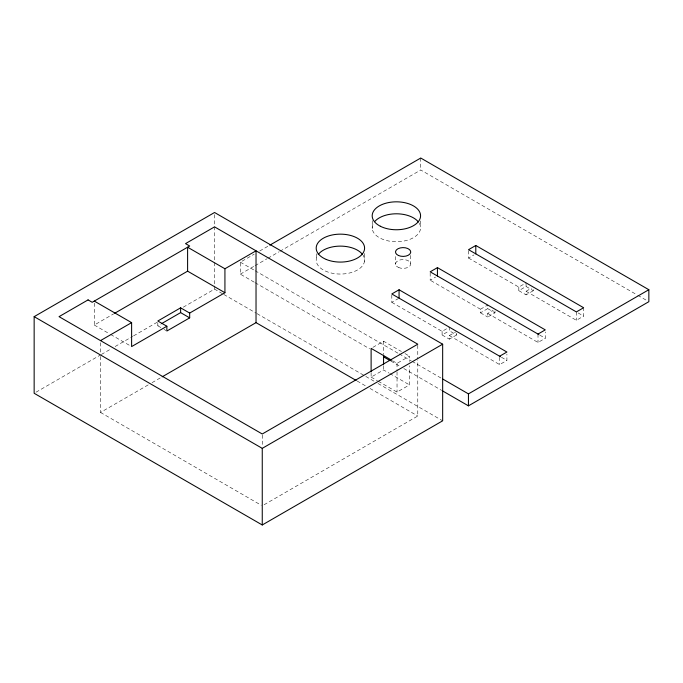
<?xml version="1.0" encoding="UTF-8"?>
<svg xmlns="http://www.w3.org/2000/svg" width="683" height="683" viewBox="0 0 683 683"><rect width="100%" height="100%" fill="white"/><g stroke="black" fill="none" stroke-linecap="round" stroke-linejoin="round"><path stroke-width="0.51" stroke-dasharray="3.42 2.56" d="M94.288 303.175L94.288 325.04L113.685 313.839M254.196 282.156L240.339 274.156L240.339 262.187L254.144 254.213M259.668 251.02L268.871 245.709M35.994 392.221L100.418 355.015M101.34 354.486L111.466 348.646M115.145 346.52L132.639 336.42M133.561 335.891L157.491 322.069M183.266 307.188L214.556 289.122L222.871 293.921M240.339 274.156L254.144 266.182M255.066 265.653L267.036 258.746M267.949 258.217L278.997 251.839M279.919 251.301L420.745 169.999L636.846 294.757M157.816 322.922L157.816 325.8L160.548 324.22M100.503 356.449L100.503 412.438L148.365 384.811M152.044 382.685L161.248 377.366M391.811 295.013L391.811 302.347L398.163 298.676M430.179 272.867L430.179 280.201L435.617 277.059M468.538 250.712L468.538 258.046L473.985 254.904M372.892 347.357L383.564 341.201L401.433 351.523M391.811 302.347L442.097 331.375L449.354 327.191L449.354 330.777L456.62 334.969L456.62 333.176M480.465 309.228L487.722 305.036L487.722 308.631L480.465 312.823L480.465 309.228L430.179 280.201M468.538 258.046L518.824 287.082L526.081 282.89M442.097 331.375L442.097 334.969L449.354 330.777M518.824 287.082L518.824 290.676L526.081 286.484L533.338 290.676L533.338 288.875M371.117 372.858L371.117 377.118L383.564 369.938L388.926 373.029M392.571 360.769L397.036 363.347L409.484 356.167L409.484 361.486M456.62 334.969L449.354 339.161L449.354 335.566L455.706 331.904M494.979 311.03L494.979 312.823L487.722 317.014L487.722 313.42L493.16 310.278M533.338 290.676L526.081 294.86L526.081 291.274L531.528 288.132M378.271 381.251L397.036 392.085L409.484 384.896L409.484 365.746M449.354 335.566L499.64 364.602L506.906 360.411L506.906 354.127M487.722 313.42L538.008 342.456L545.265 338.264L545.265 331.981M526.081 291.274L576.367 320.301L583.624 316.118L583.624 307.734M264.09 504.754L417.774 416.024L417.774 360.043M637.768 295.295L647.006 300.622M578.142 312.951L583.624 316.118M518.824 290.676L526.081 294.86M539.775 335.097L545.265 338.264M487.722 308.631L494.979 312.823M480.465 312.823L487.722 317.014M501.416 357.243L506.906 360.411M442.097 334.969L449.354 339.161M405.01 353.589L409.484 356.167M240.339 262.187L254.196 270.178M255.118 270.716L398.257 353.359M399.179 353.888L411.183 360.82M412.105 361.35L441.662 378.416M255.118 282.685L369.631 348.8M390.872 361.059L400.101 366.395M403.798 368.53L441.662 390.386M389.814 373.55L409.484 384.896M371.117 377.118L377.375 380.73M223.793 294.458L256.116 313.113M257.039 313.651L374.318 381.362M378.015 383.496L442.661 420.813M357.124 381.012L366.31 386.313M369.99 388.439L417.774 416.024M157.816 325.8L163.246 328.933M164.151 329.454L165.96 330.504M94.288 325.04L109.767 333.97M110.672 334.499L130.701 346.059M100.503 412.438L261.333 505.292M576.367 311.926L576.367 320.301M538.008 334.072L538.008 342.456M526.081 283.786L526.081 286.484M499.64 357.269L499.64 364.602M420.745 158.029L420.745 169.999M420.532 220.933L420.532 226.927M417.774 345.248L417.774 358.985M410.688 255.451L410.688 263.433M397.036 363.347L397.036 370.801M397.036 371.859L397.036 392.085M395.559 256.543L395.559 264.526M383.564 341.201L383.564 353.973M383.564 365.678L383.564 369.938M372.235 220.626L372.235 228.609M364.474 253.47L364.474 261.452M316.314 253.734L316.314 258.72M262.255 435.045L262.255 446.665M214.556 214.633L214.556 261.452M214.556 262.52L214.556 284.862M214.556 285.929L214.556 289.122M100.503 342.712L100.503 352.223M363.032 255.16A24.195 13.967 0 0 1 340.399 274.054A24.195 13.967 0 0 1 317.749 255.169M419.336 223.341A24.195 13.967 0 0 1 394.672 241.697A24.195 13.967 0 0 1 374.736 221.523M398.445 267.454A7.624 4.405 0 0 0 410.679 264.577A7.624 4.405 0 0 0 400.247 259.899A7.624 4.405 0 0 0 398.445 267.454"/><path stroke-width="1.02" d="M34.15 316.656L214.556 212.498L442.661 344.198L442.661 420.813L262.255 524.971L34.15 393.28L34.15 316.656L262.255 448.355L442.661 344.198M114.616 313.301L187.603 271.168L224.929 292.717L224.929 268.769L187.603 247.22L187.603 271.168M100.503 340.604L131.614 322.641L131.614 346.588L166.865 326.235L166.865 331.024L189.678 317.86L189.678 313.07L224.929 292.717M224.929 268.769L256.031 250.815L256.031 322.649L356.202 380.482M269.794 245.18L420.745 158.029L648.85 289.72L648.85 301.69L468.444 405.847L442.584 390.924M189.678 313.07L180.619 307.837L157.816 321.01L166.865 326.235M161.461 323.691L180.619 312.626L189.678 317.86M162.161 376.837L256.031 322.649M499.64 356.219L506.906 352.027L399.068 289.771L391.811 293.963L500.502 356.714M538.008 334.072L545.265 329.88L437.436 267.625L430.179 271.817L538.861 334.568M475.795 245.479L468.538 249.671L576.367 311.926L583.624 307.734L475.795 245.479L475.795 253.863M442.584 378.945L468.444 393.878L648.85 289.72M391.675 360.257L371.117 348.381L371.117 371.8M383.479 356.799L389.942 360.53M94.288 301.092L131.614 322.641M468.444 393.878L468.444 405.847M437.436 267.625L437.436 276.009M399.068 289.771L399.068 298.155M383.564 355.032L383.564 364.611M262.255 448.355L262.255 524.971M180.619 307.837L180.619 312.626M318.227 254.494A24.195 13.967 0 0 1 340.228 246.119A24.195 13.967 0 0 1 362.425 254.324M374.736 221.523A24.195 13.967 0 0 1 396.823 213.796A24.195 13.967 0 0 1 418.406 221.984M88.064 299.897L59.037 316.656L262.255 433.987L417.774 344.198L214.556 226.867L185.528 243.626L189.678 246.025L92.214 302.287L88.064 299.897M398.445 255.485A7.624 4.405 0 0 0 410.679 252.608A7.624 4.405 0 0 0 400.247 247.929A7.624 4.405 0 0 0 398.445 255.485M326.303 259.472A24.195 13.967 0 0 0 364.474 249.483A24.195 13.967 0 0 0 330.401 235.396A24.195 13.967 0 0 0 326.303 259.472M380.337 226.244A24.195 13.967 0 0 0 420.088 218.586A24.195 13.967 0 0 0 388.721 202.544A24.195 13.967 0 0 0 380.337 226.244"/></g></svg>
